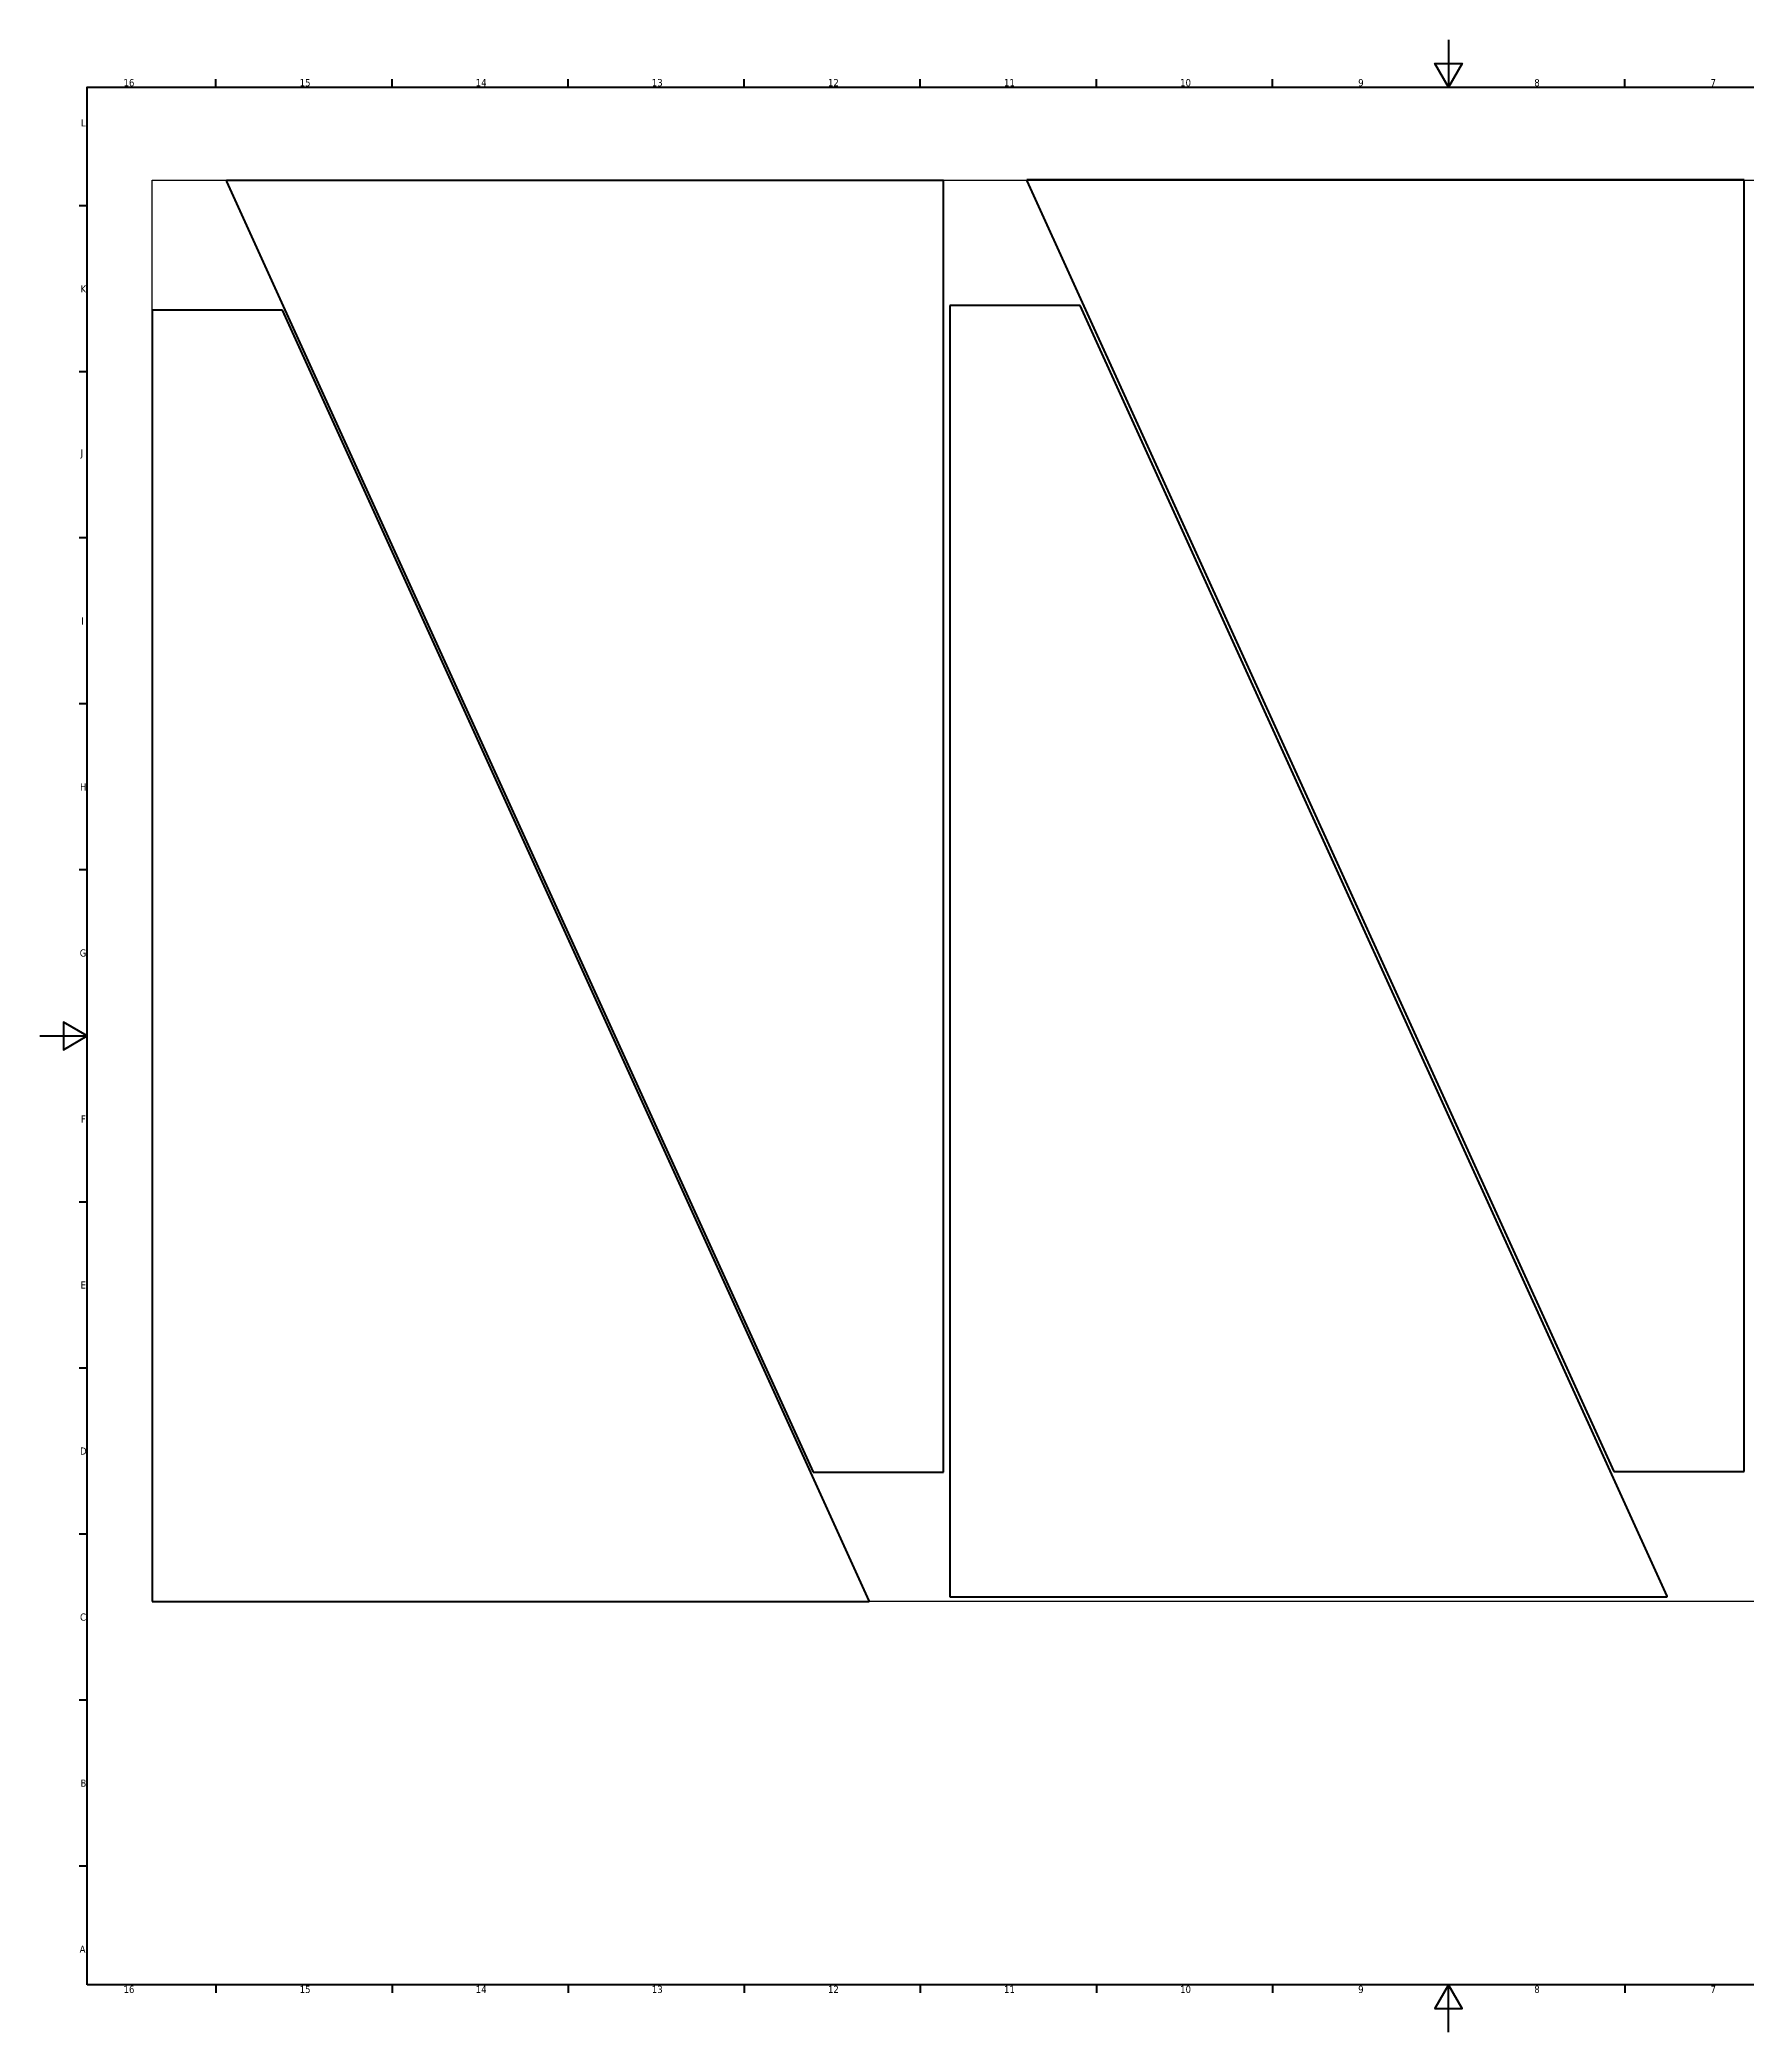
# Model space of a CAD drawing. Header units: millimetres. Extents: x 0 to 1189, y 0 to 841.
# Drawn here: x 0 to 720, y 0 to 841 of the extents above; entities that cross this region are included whole.
import ezdxf

# ---------------------------------------------------------------- set-up
doc = ezdxf.new("R2010")
doc.units = ezdxf.units.MM
doc.layers.get('0').update_dxf_attribs({"lineweight": 25})
for name, color, linetype, lineweight in [('Border (ANSI)', 7, 'Continuous', 70), ('Sketch Geometry (ANSI)', 7, 'Continuous', 25), ('Visible (ANSI)', 7, 'Continuous', 50)]:
    doc.layers.add(name, color=color, linetype=linetype, lineweight=lineweight)
doc.styles.add('Note Text (ANSI)', font='tahoma.ttf')

# ---------------------------------------------------------------- blocks, each defined once
blk = doc.blocks.new('Borders Default Border')
at = {"layer": 'Border (ANSI)'}
for p, q in [((74.31, 821), (74.31, 824.45)), ((148.63, 821), (148.63, 824.45)), ((222.94, 821), (222.94, 824.45)), ((297.25, 821), (297.25, 824.45)), ((371.56, 821), (371.56, 824.45)), ((445.88, 821), (445.88, 824.45)), ((520.19, 821), (520.19, 824.45)), ((668.81, 821), (668.81, 824.45)), ((20, 770.92), (16.55, 770.92)), ((20, 700.83), (16.55, 700.83)), ((20, 630.75), (16.55, 630.75)), ((20, 560.67), (16.55, 560.67)), ((20, 490.58), (16.55, 490.58)), ((20, 350.42), (16.55, 350.42)), ((20, 280.33), (16.55, 280.33)), ((20, 210.25), (16.55, 210.25)), ((20, 140.17), (16.55, 140.17)), ((20, 70.08), (16.55, 70.08)), ((74.31, 20), (74.31, 16.55)), ((148.63, 20), (148.63, 16.55)), ((222.94, 20), (222.94, 16.55)), ((297.25, 20), (297.25, 16.55)), ((371.56, 20), (371.56, 16.55)), ((445.88, 20), (445.88, 16.55)), ((520.19, 20), (520.19, 16.55)), ((668.81, 20), (668.81, 16.55))]:
    blk.add_line(p, q, dxfattribs=at)
at = {"layer": 'Border (ANSI)', "flags": 128}
for points in [[(594.5, 841), (594.5, 821), (588.73, 831), (600.27, 831), (594.5, 821)], [(20, 20), (20, 821), (1169, 821), (1169, 20), (20, 20)], [(0, 420.5), (20, 420.5), (10, 426.27), (10, 414.73), (20, 420.5)], [(594.5, 0), (594.5, 20), (588.73, 10), (600.27, 10), (594.5, 20)]]:
    blk.add_lwpolyline(points, dxfattribs=at)
at = {"layer": 'Border (ANSI)', "attachment_point": 7, "style": 'Note Text (ANSI)'}
for s, insert, char_height in [('16', (35.32, 821.34), 3.048), ('15', (109.64, 821.34), 3.048), ('14', (183.95, 821.4), 3.048), ('13', (258.26, 821.34), 3.048), ('12', (332.57, 821.4), 3.048), ('11', (406.89, 821.4), 3.048), ('10', (481.2, 821.34), 3.048), ('9', (556.34, 821.34), 3.05), ('8', (630.66, 821.33), 3.05), ('7', (705.03, 821.4), 3.05), ('L', (17.34, 804.43), 3.05), ('K', (17.15, 734.35), 3.05), ('J', (17.22, 664.23), 3.05), ('I', (17.48, 594.18), 3.05), ('H', (16.97, 524.1), 3.05), ('G', (16.81, 453.96), 3.05), ('F', (17.29, 383.93), 3.05), ('E', (17.21, 313.85), 3.05), ('D', (16.96, 243.77), 3.05), ('C', (16.95, 173.63), 3.05), ('B', (17.15, 103.6), 3.05), ('A', (16.78, 33.52), 3.05), ('16', (35.32, 16.49), 3.048), ('15', (109.64, 16.49), 3.048), ('14', (183.95, 16.55), 3.048), ('13', (258.26, 16.49), 3.048), ('12', (332.57, 16.55), 3.048), ('11', (406.89, 16.55), 3.048), ('10', (481.2, 16.49), 3.048), ('9', (556.34, 16.49), 3.05), ('8', (630.66, 16.48), 3.05), ('7', (705.03, 16.55), 3.05)]:
    blk.add_mtext(s, dxfattribs=dict(at, insert=insert, char_height=char_height))

msp = doc.modelspace()

# ---------------------------------------------------------------- linework, layer by layer
at = {"layer": 'Sketch Geometry (ANSI)'}
for p, q in [((47.34, 781.76), (1127.34, 781.76)), ((47.34, 181.76), (47.34, 781.76)), ((1127.34, 181.76), (47.34, 181.76))]:
    msp.add_line(p, q, dxfattribs=at)
at = {"layer": 'Visible (ANSI)'}
for p, q in [((78.76, 781.56), (78.76, 781.22)), ((381.41, 781.56), (78.76, 781.56)), ((78.76, 781.22), (326.41, 236.39)), ((381.41, 236.39), (381.41, 781.56)), ((416.57, 781.84), (416.57, 781.49)), ((719.22, 781.84), (416.57, 781.84)), ((416.57, 781.49), (664.22, 236.66)), ((719.22, 236.66), (719.22, 781.84)), ((102.33, 726.91), (47.33, 726.91)), ((47.33, 726.91), (47.33, 181.74)), ((349.98, 182.08), (102.33, 726.91)), ((439.07, 728.87), (384.08, 728.87)), ((384.08, 728.87), (384.08, 183.7)), ((686.72, 184.04), (439.07, 728.87)), ((326.41, 236.39), (381.41, 236.39)), ((664.22, 236.66), (719.22, 236.66)), ((47.33, 181.74), (349.98, 181.74)), ((349.98, 181.74), (349.98, 182.08)), ((384.08, 183.7), (686.72, 183.7)), ((686.72, 183.7), (686.72, 184.04))]:
    msp.add_line(p, q, dxfattribs=at)

# ---------------------------------------------------------------- block references
msp.add_blockref('Borders Default Border', (0, 0))

doc.saveas('drawing.dxf')
